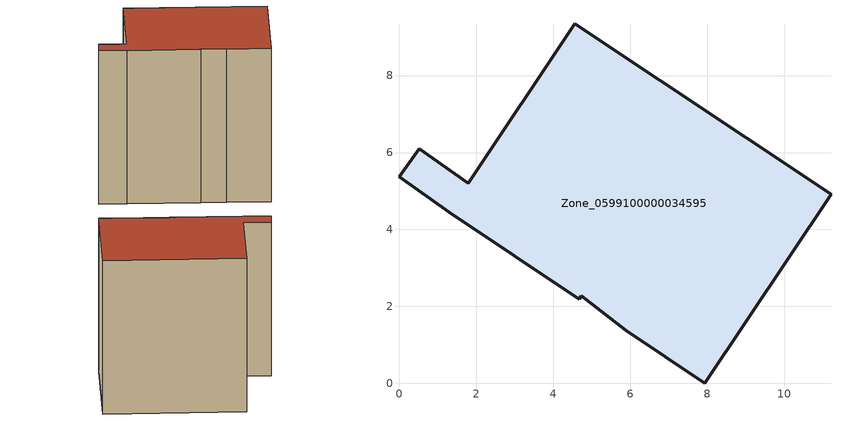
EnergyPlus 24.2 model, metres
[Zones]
Zone_0599100000034595
 floor ground (C_G): 11.22,4.91 7.94,0 5.89,1.37 4.73,2.27 4.67,2.19 1.29,4.45 0,5.37 0.52,6.09 1.79,5.2 4.56,9.35 z0
 wall outside (C_F): 7.94,0 11.22,4.91 4.56,9.35 1.79,5.2 0.52,6.09 0,5.37 1.29,4.45 4.67,2.19 4.73,2.27 5.89,1.37 7.94,0 z0:9.29
 roof outside (C_R): 1.29,4.45 4.67,2.19 4.73,2.27 5.89,1.37 7.94,0 11.22,4.91 4.56,9.35 1.79,5.2 0.52,6.09 0,5.37 z9.29
[BUILDING]
Pand.0599100000034595: North Axis=0; Terrain=City; Loads Convergence Tolerance Value=0.04; Temperature Convergence Tolerance Value=0.4; Solar Distribution=FullExterior; Maximum Number of Warmup Days=25; Minimum Number of Warmup Days=1
[Site:Location]
Rotterdam.The.Hague.AP_ZH_NLD Design_Conditions: Latitude=51.96; Longitude=4.45; Time Zone=1; Elevation=-4.5
[SITE:GROUNDTEMPERATURE:BUILDINGSURFACE]
18, 18, 18, 18, 18, 18, 18, 18, 18, 18, 18, 18
[MATERIAL] Thermal Absorptance=0.9; Solar Absorptance=0.7; Visible Absorptance=0.7
Name | Roughness | Thickness | Conductivity | Density | Specific Heat
G.TI.1946 | MediumSmooth | 0.15 | 1 | 540 | 1210
F.TI.1946 | Rough | 0.3 | 0.857143 | 1920 | 840
R.TI.1946 | MediumRough | 0.2 | 0.1 | 1500 | 1000
[CONSTRUCTION]
C_G: G.TI.1946
C_F: F.TI.1946
C_R: R.TI.1946
[ZONE]
Zone_0599100000034595: Type=1; Multiplier=1; Ceiling Height=Autocalculate; Volume=Autocalculate; Floor Area=autocalculate; Part of Total Floor Area=Yes
[ZONEINFILTRATION:DESIGNFLOWRATE]
Infil_Zone_0599100000034595: Zone or ZoneList or Space or SpaceList=Zone_0599100000034595; Schedule=AlwaysOn; Design Flow Rate Calculation Method=Flow/Area; Flow Rate per Floor Area=0.003; Constant Term Coefficient=1; Temperature Term Coefficient=0; Velocity Term Coefficient=0; Velocity Squared Term Coefficient=0
[HVACTEMPLATE:ZONE:IDEALLOADSAIRSYSTEM]
Zone_0599100000034595: Maximum Heating Supply Air Temperature=50; Minimum Cooling Supply Air Temperature=13; Maximum Heating Supply Air Humidity Ratio=0.0156; Minimum Cooling Supply Air Humidity Ratio=0.0077; Heating Limit=NoLimit; Cooling Limit=NoLimit; Dehumidification Control Type=ConstantSensibleHeatRatio; Cooling Sensible Heat Ratio=0.7; Dehumidification Setpoint=60; Humidification Control Type=None; Humidification Setpoint=30; Outdoor Air Method=None; Outdoor Air Flow Rate per Person=0.00944; Outdoor Air Flow Rate per Zone Floor Area=0; Outdoor Air Flow Rate per Zone=0; Demand Controlled Ventilation Type=None; Outdoor Air Economizer Type=NoEconomizer; Heat Recovery Type=None; Sensible Heat Recovery Effectiveness=0.7; Latent Heat Recovery Effectiveness=0.65
[ZONECONTROL:THERMOSTAT]
ThermostatControl_Zone_0599100000034595: Zone or ZoneList=Zone_0599100000034595; Control Type Schedule=DualSetpointControlType; Control 1=Thermostat_Zone_0599100000034595; Temperature Difference Between Cutout And Setpoint=0
[THERMOSTATSETPOINT:DUALSETPOINT]
Thermostat_Zone_0599100000034595: Heating Setpoint Temperature Schedule=HeatingSetpoint_Zone_0599100000034595; Cooling Setpoint Temperature Schedule=CoolingSetpoint_Zone_0599100000034595
[SCHEDULE:COMPACT]
HeatingSetpoint_Zone_0599100000034595: Through: 12/31, For: AllDays, Until: 24:00, 21
CoolingSetpoint_Zone_0599100000034595: Through: 12/31, For: AllDays, Until: 24:00, 24
DualSetpointControlType: Through: 12/31, For: AllDays, Until: 24:00, 4
AlwaysOn: Through: 12/31, For: AllDays, Until: 24:00, 1
